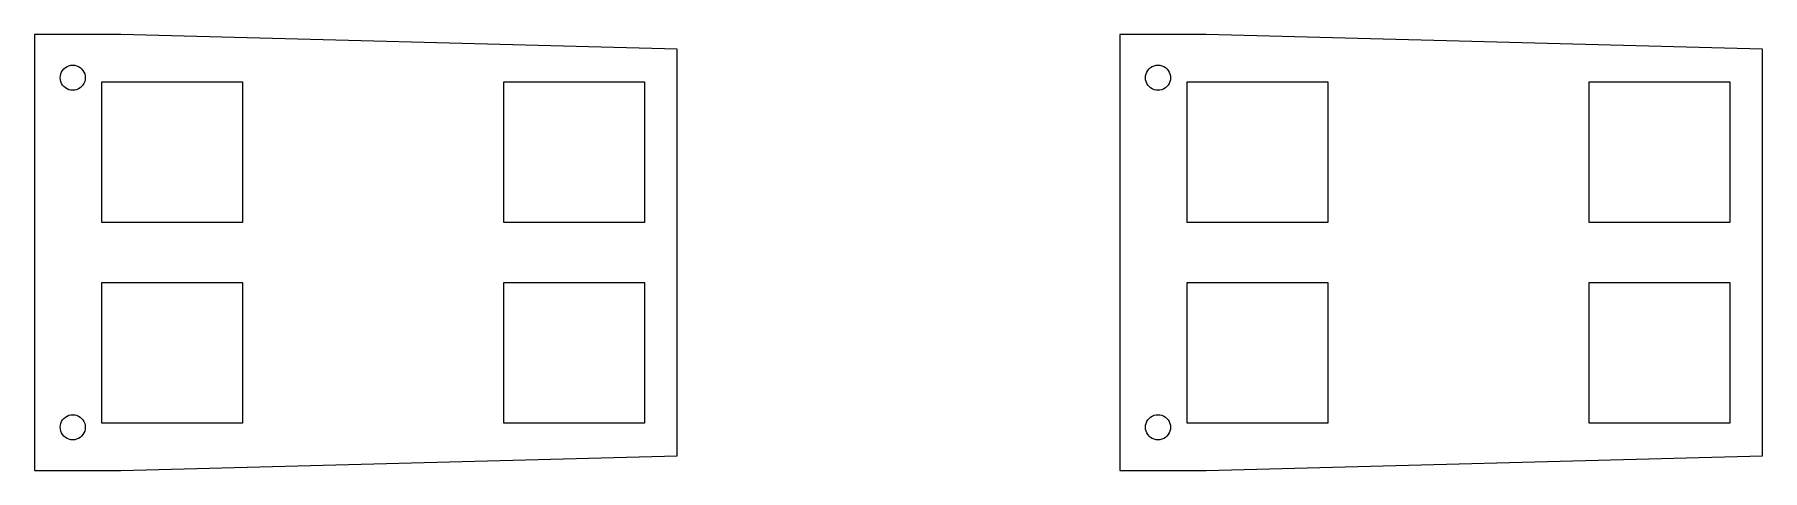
# Model space of a CAD drawing. Header units: metres. Extents: x 36 to 208, y 7 to 50.
import ezdxf

# ---------------------------------------------------------------- set-up
doc = ezdxf.new("R2010")
doc.units = ezdxf.units.M

msp = doc.modelspace()

# ---------------------------------------------------------------- linework, layer by layer
for p, q in [((44.9, 50.2), (36.3, 50.2)), ((36.3, 50.2), (36.3, 6.79999)), ((100.25, 48.75), (44.9, 50.2)), ((152.9, 50.2), (144.3, 50.2)), ((144.3, 50.2), (144.3, 6.79999)), ((208.25, 48.75), (152.9, 50.2)), ((100.25, 8.25), (100.25, 48.75)), ((208.25, 8.25), (208.25, 48.75)), ((38.9112, 46.2863), (38.9862, 46.4675)), ((38.9862, 46.4675), (39.0887, 46.6347)), ((39.0887, 46.6347), (39.2161, 46.7839)), ((39.2161, 46.7839), (39.3653, 46.9113)), ((39.3653, 46.9113), (39.5325, 47.0137)), ((39.5325, 47.0137), (39.7137, 47.0888)), ((39.7137, 47.0888), (39.9044, 47.1346)), ((39.9044, 47.1346), (40.1, 47.15)), ((40.1, 47.15), (40.2955, 47.1346)), ((40.2955, 47.1346), (40.4863, 47.0888)), ((40.4863, 47.0888), (40.6675, 47.0137)), ((40.6675, 47.0137), (40.8347, 46.9113)), ((40.8347, 46.9113), (40.9839, 46.7839)), ((40.9839, 46.7839), (41.1113, 46.6347)), ((41.1113, 46.6347), (41.2137, 46.4675)), ((41.2137, 46.4675), (41.2888, 46.2863)), ((146.911, 46.2863), (146.986, 46.4675)), ((146.986, 46.4675), (147.089, 46.6347)), ((147.089, 46.6347), (147.216, 46.7839)), ((147.216, 46.7839), (147.365, 46.9113)), ((147.365, 46.9113), (147.533, 47.0137)), ((147.533, 47.0137), (147.714, 47.0888)), ((147.714, 47.0888), (147.904, 47.1346)), ((147.904, 47.1346), (148.1, 47.15)), ((148.1, 47.15), (148.296, 47.1346)), ((148.296, 47.1346), (148.486, 47.0888)), ((148.486, 47.0888), (148.667, 47.0137)), ((148.667, 47.0137), (148.835, 46.9113)), ((148.835, 46.9113), (148.984, 46.7839)), ((148.984, 46.7839), (149.111, 46.6347)), ((149.111, 46.6347), (149.214, 46.4675)), ((149.214, 46.4675), (149.289, 46.2863)), ((38.85, 45.9), (38.8654, 46.0955)), ((38.8654, 45.7045), (38.85, 45.9)), ((38.8654, 46.0955), (38.9112, 46.2863)), ((38.9112, 45.5137), (38.8654, 45.7045)), ((38.9862, 45.3325), (38.9112, 45.5137)), ((39.0887, 45.1653), (38.9862, 45.3325)), ((39.2161, 45.0161), (39.0887, 45.1653)), ((39.3653, 44.8887), (39.2161, 45.0161)), ((39.5325, 44.7862), (39.3653, 44.8887)), ((39.7137, 44.7112), (39.5325, 44.7862)), ((39.9044, 44.6654), (39.7137, 44.7112)), ((40.4863, 44.7112), (40.2955, 44.6654)), ((40.6675, 44.7862), (40.4863, 44.7112)), ((40.8347, 44.8887), (40.6675, 44.7862)), ((40.9839, 45.0161), (40.8347, 44.8887)), ((41.1113, 45.1653), (40.9839, 45.0161)), ((41.2137, 45.3325), (41.1113, 45.1653)), ((41.2888, 45.5137), (41.2137, 45.3325)), ((41.2888, 46.2863), (41.3346, 46.0955)), ((41.3346, 45.7045), (41.2888, 45.5137)), ((41.3346, 46.0955), (41.35, 45.9)), ((41.35, 45.9), (41.3346, 45.7045)), ((43, 31.5), (43, 45.5)), ((43, 45.5), (57, 45.5)), ((57, 45.5), (57, 31.5)), ((83, 31.5), (83, 45.5)), ((83, 45.5), (97, 45.5)), ((97, 45.5), (97, 31.5)), ((146.85, 45.9), (146.865, 46.0955)), ((146.865, 45.7045), (146.85, 45.9)), ((146.865, 46.0955), (146.911, 46.2863)), ((146.911, 45.5137), (146.865, 45.7045)), ((146.986, 45.3325), (146.911, 45.5137)), ((147.089, 45.1653), (146.986, 45.3325)), ((147.216, 45.0161), (147.089, 45.1653)), ((147.365, 44.8887), (147.216, 45.0161)), ((147.533, 44.7862), (147.365, 44.8887)), ((147.714, 44.7112), (147.533, 44.7862)), ((147.904, 44.6654), (147.714, 44.7112)), ((148.486, 44.7112), (148.296, 44.6654)), ((148.667, 44.7862), (148.486, 44.7112)), ((148.835, 44.8887), (148.667, 44.7862)), ((148.984, 45.0161), (148.835, 44.8887)), ((149.111, 45.1653), (148.984, 45.0161)), ((149.214, 45.3325), (149.111, 45.1653)), ((149.289, 45.5137), (149.214, 45.3325)), ((149.289, 46.2863), (149.335, 46.0955)), ((149.335, 45.7045), (149.289, 45.5137)), ((149.335, 46.0955), (149.35, 45.9)), ((149.35, 45.9), (149.335, 45.7045)), ((151, 31.5), (151, 45.5)), ((151, 45.5), (165, 45.5)), ((165, 45.5), (165, 31.5)), ((191, 31.5), (191, 45.5)), ((191, 45.5), (205, 45.5)), ((205, 45.5), (205, 31.5)), ((40.1, 44.65), (39.9044, 44.6654)), ((40.2955, 44.6654), (40.1, 44.65)), ((148.1, 44.65), (147.904, 44.6654)), ((148.296, 44.6654), (148.1, 44.65)), ((57, 31.5), (43, 31.5)), ((97, 31.5), (83, 31.5)), ((165, 31.5), (151, 31.5)), ((205, 31.5), (191, 31.5)), ((43, 11.5), (43, 25.5)), ((43, 25.5), (57, 25.5)), ((57, 25.5), (57, 11.5)), ((83, 11.5), (83, 25.5)), ((83, 25.5), (97, 25.5)), ((97, 25.5), (97, 11.5)), ((151, 11.5), (151, 25.5)), ((151, 25.5), (165, 25.5)), ((165, 25.5), (165, 11.5)), ((191, 11.5), (191, 25.5)), ((191, 25.5), (205, 25.5)), ((205, 25.5), (205, 11.5)), ((39.2161, 11.9839), (39.3653, 12.1113)), ((39.3653, 12.1113), (39.5325, 12.2137)), ((39.5325, 12.2137), (39.7137, 12.2888)), ((39.7137, 12.2888), (39.9044, 12.3346)), ((39.9044, 12.3346), (40.1, 12.35)), ((40.1, 12.35), (40.2955, 12.3346)), ((40.2955, 12.3346), (40.4863, 12.2888)), ((40.4863, 12.2888), (40.6675, 12.2137)), ((40.6675, 12.2137), (40.8347, 12.1113)), ((40.8347, 12.1113), (40.9839, 11.9839)), ((147.216, 11.9839), (147.365, 12.1113)), ((147.365, 12.1113), (147.533, 12.2137)), ((147.533, 12.2137), (147.714, 12.2888)), ((147.714, 12.2888), (147.904, 12.3346)), ((147.904, 12.3346), (148.1, 12.35)), ((148.1, 12.35), (148.296, 12.3346)), ((148.296, 12.3346), (148.486, 12.2888)), ((148.486, 12.2888), (148.667, 12.2137)), ((148.667, 12.2137), (148.835, 12.1113)), ((148.835, 12.1113), (148.984, 11.9839)), ((38.85, 11.1), (38.8654, 11.2955)), ((38.8654, 10.9044), (38.85, 11.1)), ((38.8654, 11.2955), (38.9112, 11.4863)), ((38.9112, 10.7137), (38.8654, 10.9044)), ((38.9112, 11.4863), (38.9862, 11.6675)), ((38.9862, 10.5325), (38.9112, 10.7137)), ((38.9862, 11.6675), (39.0887, 11.8347)), ((39.0887, 10.3653), (38.9862, 10.5325)), ((39.0887, 11.8347), (39.2161, 11.9839)), ((39.2161, 10.2161), (39.0887, 10.3653)), ((40.9839, 11.9839), (41.1113, 11.8347)), ((41.1113, 10.3653), (40.9839, 10.2161)), ((41.1113, 11.8347), (41.2137, 11.6675)), ((41.2137, 10.5325), (41.1113, 10.3653)), ((41.2137, 11.6675), (41.2888, 11.4863)), ((41.2888, 10.7137), (41.2137, 10.5325)), ((41.2888, 11.4863), (41.3346, 11.2955)), ((41.3346, 10.9044), (41.2888, 10.7137)), ((41.3346, 11.2955), (41.35, 11.1)), ((41.35, 11.1), (41.3346, 10.9044)), ((57, 11.5), (43, 11.5)), ((97, 11.5), (83, 11.5)), ((146.85, 11.1), (146.865, 11.2955)), ((146.865, 10.9044), (146.85, 11.1)), ((146.865, 11.2955), (146.911, 11.4863)), ((146.911, 10.7137), (146.865, 10.9044)), ((146.911, 11.4863), (146.986, 11.6675)), ((146.986, 10.5325), (146.911, 10.7137)), ((146.986, 11.6675), (147.089, 11.8347)), ((147.089, 10.3653), (146.986, 10.5325)), ((147.089, 11.8347), (147.216, 11.9839)), ((147.216, 10.2161), (147.089, 10.3653)), ((148.984, 11.9839), (149.111, 11.8347)), ((149.111, 10.3653), (148.984, 10.2161)), ((149.111, 11.8347), (149.214, 11.6675)), ((149.214, 10.5325), (149.111, 10.3653)), ((149.214, 11.6675), (149.289, 11.4863)), ((149.289, 10.7137), (149.214, 10.5325)), ((149.289, 11.4863), (149.335, 11.2955)), ((149.335, 10.9044), (149.289, 10.7137)), ((149.335, 11.2955), (149.35, 11.1)), ((149.35, 11.1), (149.335, 10.9044)), ((165, 11.5), (151, 11.5)), ((205, 11.5), (191, 11.5)), ((39.3653, 10.0887), (39.2161, 10.2161)), ((39.5325, 9.98624), (39.3653, 10.0887)), ((39.7137, 9.91118), (39.5325, 9.98624)), ((39.9044, 9.86539), (39.7137, 9.91118)), ((40.1, 9.84999), (39.9044, 9.86539)), ((40.2955, 9.86539), (40.1, 9.84999)), ((40.4863, 9.91118), (40.2955, 9.86539)), ((40.6675, 9.98624), (40.4863, 9.91118)), ((40.8347, 10.0887), (40.6675, 9.98624)), ((40.9839, 10.2161), (40.8347, 10.0887)), ((147.365, 10.0887), (147.216, 10.2161)), ((147.533, 9.98624), (147.365, 10.0887)), ((147.714, 9.91118), (147.533, 9.98624)), ((147.904, 9.86539), (147.714, 9.91118)), ((148.1, 9.84999), (147.904, 9.86539)), ((148.296, 9.86539), (148.1, 9.84999)), ((148.486, 9.91118), (148.296, 9.86539)), ((148.667, 9.98624), (148.486, 9.91118)), ((148.835, 10.0887), (148.667, 9.98624)), ((148.984, 10.2161), (148.835, 10.0887)), ((44.9, 6.79999), (100.25, 8.25)), ((152.9, 6.79999), (208.25, 8.25)), ((36.3, 6.79999), (44.9, 6.79999)), ((144.3, 6.79999), (152.9, 6.79999))]:
    msp.add_line(p, q)

doc.saveas('drawing.dxf')
